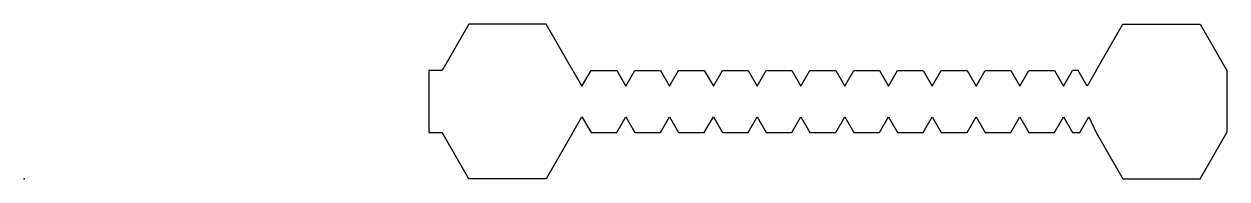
# Model space of a CAD drawing. Header units: millimetres. Extents: x 0 to 467, y 0 to 60.
import ezdxf

# ---------------------------------------------------------------- set-up
doc = ezdxf.new("R2010")
doc.units = ezdxf.units.MM
doc.header["$MEASUREMENT"] = 0
doc.layers.add('中央テスト山 v2_Sketch1', color=7, linetype='Continuous')

msp = doc.modelspace()

# ---------------------------------------------------------------- linework, layer by layer
at = {"layer": '中央テスト山 v2_Sketch1'}
for p, q in [((172.75, 60), (162.35, 42)), ((202.75, 60), (172.75, 60)), ((213.14, 42), (202.75, 60)), ((416.28, 42), (426.67, 60)), ((426.67, 60), (456.67, 60)), ((456.67, 60), (467.06, 42)), ((162.35, 42), (157.16, 42)), ((157.16, 42), (157.16, 18)), ((213.14, 42), (216.64, 35.94)), ((216.64, 35.94), (220.14, 42)), ((220.14, 42), (230.14, 42)), ((230.14, 42), (233.64, 35.94)), ((233.64, 35.94), (237.14, 42)), ((237.14, 42), (247.14, 42)), ((247.14, 42), (250.64, 35.94)), ((250.64, 35.94), (254.14, 42)), ((254.14, 42), (264.14, 42)), ((264.14, 42), (267.64, 35.94)), ((267.64, 35.94), (271.14, 42)), ((271.14, 42), (281.14, 42)), ((281.14, 42), (284.64, 35.94)), ((284.64, 35.94), (288.14, 42)), ((288.14, 42), (298.14, 42)), ((298.14, 42), (301.64, 35.94)), ((301.64, 35.94), (305.14, 42)), ((305.14, 42), (315.14, 42)), ((315.14, 42), (318.64, 35.94)), ((318.64, 35.94), (322.14, 42)), ((322.14, 42), (332.14, 42)), ((332.14, 42), (335.64, 35.94)), ((335.64, 35.94), (339.14, 42)), ((339.14, 42), (349.14, 42)), ((349.14, 42), (352.64, 35.94)), ((352.64, 35.94), (356.14, 42)), ((356.14, 42), (366.14, 42)), ((366.14, 42), (369.64, 35.94)), ((369.64, 35.94), (373.14, 42)), ((373.14, 42), (383.14, 42)), ((383.14, 42), (386.64, 35.94)), ((386.64, 35.94), (390.14, 42)), ((390.14, 42), (400.14, 42)), ((400.14, 42), (403.64, 35.94)), ((403.64, 35.94), (407.14, 42)), ((409.28, 42), (407.14, 42)), ((412.78, 35.94), (409.28, 42)), ((416.28, 42), (412.78, 35.94)), ((467.06, 42), (467.06, 18)), ((213.14, 18), (216.64, 24.06)), ((216.64, 24.06), (220.14, 18)), ((230.14, 18), (233.64, 24.06)), ((233.64, 24.06), (237.14, 18)), ((247.14, 18), (250.64, 24.06)), ((250.64, 24.06), (254.14, 18)), ((264.14, 18), (267.64, 24.06)), ((267.64, 24.06), (271.14, 18)), ((281.14, 18), (284.64, 24.06)), ((284.64, 24.06), (288.14, 18)), ((298.14, 18), (301.64, 24.06)), ((301.64, 24.06), (305.14, 18)), ((315.14, 18), (318.64, 24.06)), ((318.64, 24.06), (322.14, 18)), ((332.14, 18), (335.64, 24.06)), ((335.64, 24.06), (339.14, 18)), ((349.14, 18), (352.64, 24.06)), ((352.64, 24.06), (356.14, 18)), ((366.14, 18), (369.64, 24.06)), ((369.64, 24.06), (373.14, 18)), ((383.14, 18), (386.64, 24.06)), ((386.64, 24.06), (390.14, 18)), ((400.14, 18), (403.64, 24.06)), ((403.64, 24.06), (407.14, 18)), ((410, 18), (413.5, 24.06)), ((413.5, 24.06), (416.28, 18)), ((157.16, 18), (162.35, 18)), ((172.75, 0), (162.35, 18)), ((213.14, 18), (202.75, 0)), ((220.14, 18), (230.14, 18)), ((237.14, 18), (247.14, 18)), ((254.14, 18), (264.14, 18)), ((271.14, 18), (281.14, 18)), ((288.14, 18), (298.14, 18)), ((305.14, 18), (315.14, 18)), ((322.14, 18), (332.14, 18)), ((339.14, 18), (349.14, 18)), ((356.14, 18), (366.14, 18)), ((373.14, 18), (383.14, 18)), ((390.14, 18), (400.14, 18)), ((407.14, 18), (410, 18)), ((416.28, 18), (426.67, 0)), ((456.67, 0), (467.06, 18)), ((202.75, 0), (172.75, 0)), ((426.67, 0), (456.67, 0))]:
    msp.add_line(p, q, dxfattribs=at)
msp.add_point((0, 0), dxfattribs=at)

doc.saveas('drawing.dxf')
